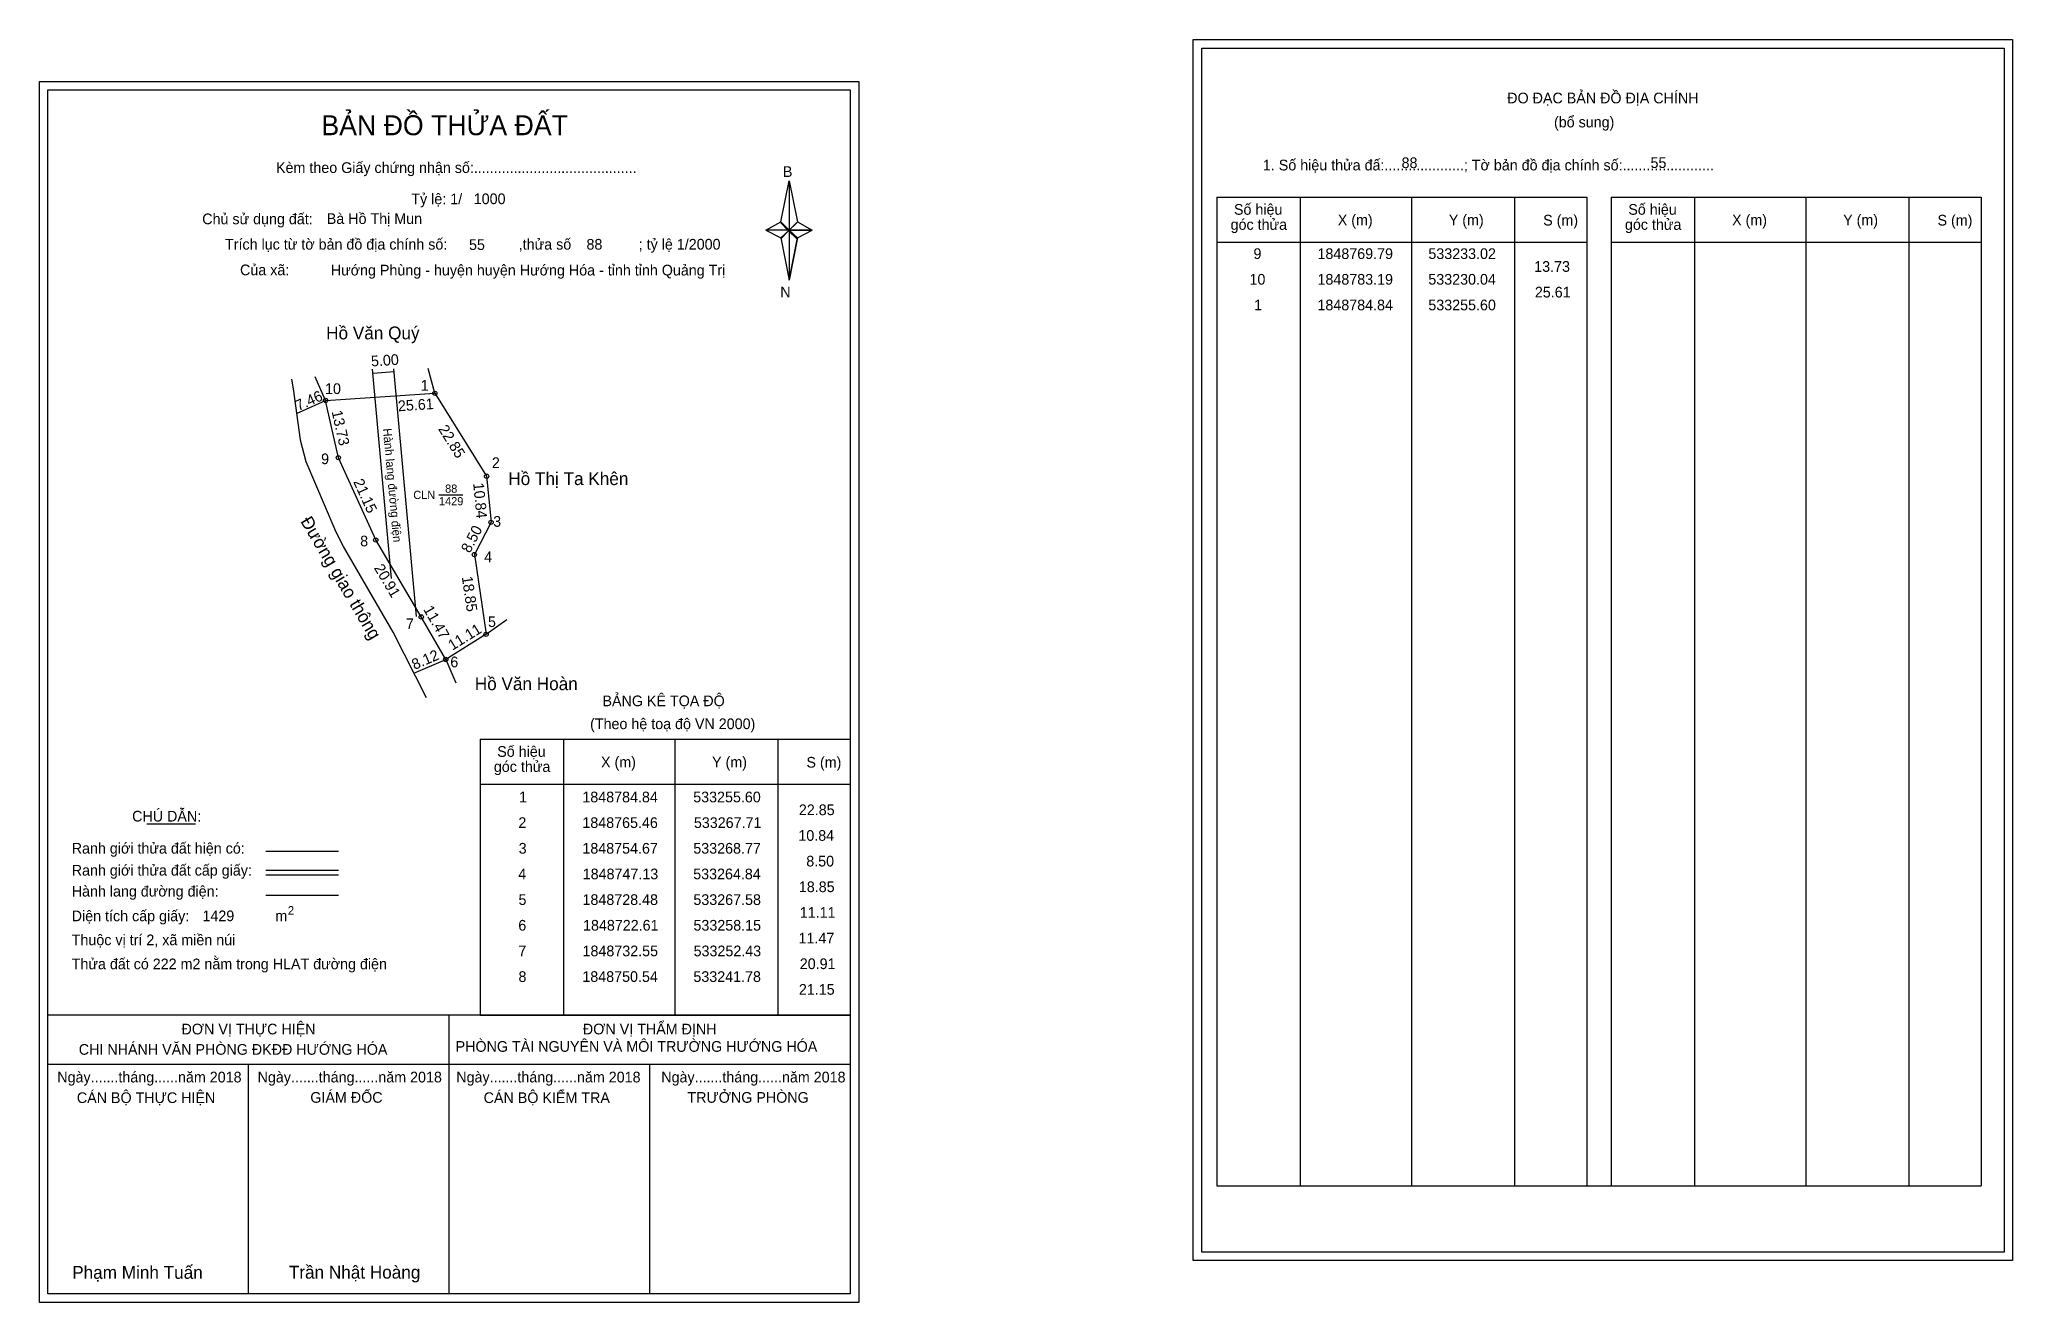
# Model space of a CAD drawing. Extents: x 533163 to 533625, y 1848572 to 1848868.
import ezdxf

# ---------------------------------------------------------------- set-up
doc = ezdxf.new("R2010")
doc.units = 0
for name, color, linetype in [('Level 1', 7, 'Continuous'), ('Level 10', 7, 'Continuous'), ('Level 11', 7, 'Continuous'), ('Level 13', 7, 'Continuous'), ('Level 23', 7, 'Continuous'), ('Level 27', 7, 'Continuous'), ('Level 3', 7, 'Continuous'), ('Level 36', 7, 'Continuous'), ('Level 49', 7, 'Continuous'), ('Level 5', 7, 'Continuous'), ('Level 53', 7, 'Continuous'), ('Level 55', 7, 'Continuous'), ('Level 59', 7, 'Continuous'), ('Level 6', 7, 'Continuous'), ('Level 63', 7, 'Continuous'), ('Level 9', 7, 'Continuous')]:
    doc.layers.add(name, color=color, linetype=linetype)

msp = doc.modelspace()

# ---------------------------------------------------------------- linework, layer by layer
at = {"layer": 'Level 1'}
for p, q in [((533435.02, 1848865.59), (533435.02, 1848865.59)), ((533165.1, 1848855.79), (533165.1, 1848855.79)), ((533336.52, 1848824.91), (533338.48, 1848834.55)), ((533338.48, 1848834.55), (533338.48, 1848823.03)), ((533338.48, 1848834.55), (533340.45, 1848824.91)), ((533438.56, 1848830.73), (533525.16, 1848830.73)), ((533458.15, 1848599.47), (533458.15, 1848830.73)), ((533484.22, 1848599.47), (533484.22, 1848830.73)), ((533508.19, 1848830.73), (533508.19, 1848599.47)), ((533525.16, 1848830.73), (533525.16, 1848599.47)), ((533530.81, 1848830.73), (533617.42, 1848830.73)), ((533550.4, 1848599.47), (533550.4, 1848830.73)), ((533576.48, 1848599.47), (533576.48, 1848830.73)), ((533600.45, 1848830.73), (533600.45, 1848599.47)), ((533617.42, 1848830.73), (533617.42, 1848599.47)), ((533333.07, 1848823.03), (533336.52, 1848824.91)), ((533336.52, 1848824.91), (533338.48, 1848823.03)), ((533338.34, 1848822.81), (533336.52, 1848824.69)), ((533340.31, 1848824.69), (533338.34, 1848822.81)), ((533338.34, 1848822.81), (533340.31, 1848824.69)), ((533340.45, 1848824.91), (533338.48, 1848823.03)), ((533338.48, 1848823.03), (533336.52, 1848821.19)), ((533338.34, 1848822.81), (533336.52, 1848820.97)), ((533336.52, 1848820.97), (533338.34, 1848822.81)), ((533336.52, 1848821.19), (533338.48, 1848811.33)), ((533340.31, 1848820.97), (533338.34, 1848822.81)), ((533338.48, 1848823.03), (533338.48, 1848811.33)), ((533338.48, 1848823.03), (533343.9, 1848823.03)), ((533338.48, 1848823.03), (533340.45, 1848821.19)), ((533340.45, 1848821.19), (533338.48, 1848811.33)), ((533340.45, 1848821.19), (533343.9, 1848823.03)), ((533438.56, 1848820.21), (533525.16, 1848820.21)), ((533530.81, 1848820.21), (533617.42, 1848820.21)), ((533266.19, 1848703.97), (533352.79, 1848703.97)), ((533285.78, 1848639.44), (533285.78, 1848703.97)), ((533311.85, 1848639.44), (533311.85, 1848703.97)), ((533335.82, 1848703.97), (533335.82, 1848639.44)), ((533266.19, 1848693.44), (533352.79, 1848693.44)), ((533188.21, 1848684.2), (533199.61, 1848684.2)), ((533216.07, 1848677.8), (533233.09, 1848677.8)), ((533216.07, 1848673.35), (533233.09, 1848673.35)), ((533216.07, 1848672.25), (533233.09, 1848672.25)), ((533216.07, 1848667.47), (533233.09, 1848667.47)), ((533271.92, 1848639.44), (533165.09, 1848639.44)), ((533352.79, 1848639.44), (533247.95, 1848639.44)), ((533258.94, 1848574.22), (533258.94, 1848639.44)), ((533266.19, 1848639.44), (533352.79, 1848639.44)), ((533352.79, 1848627.89), (533165.09, 1848627.89)), ((533212.02, 1848574.22), (533212.02, 1848627.89)), ((533305.87, 1848574.22), (533305.87, 1848627.89)), ((533438.56, 1848599.47), (533617.42, 1848599.47)), ((533622.72, 1848584.01), (533622.72, 1848584.01)), ((533352.79, 1848574.22), (533352.79, 1848574.22))]:
    msp.add_line(p, q, dxfattribs=at)
for points in [[(533336.52, 1848824.91), (533338.48, 1848834.55), (533338.48, 1848823.03)], [(533338.48, 1848823.03), (533340.45, 1848824.91), (533343.9, 1848823.03)], [(533333.07, 1848823.03), (533336.52, 1848821.19), (533338.48, 1848823.03)], [(533338.48, 1848823.03), (533338.48, 1848811.33), (533340.45, 1848821.19)]]:
    msp.add_lwpolyline(points, close=True, dxfattribs=at)
at = {"layer": 'Level 10'}
msp.add_lwpolyline([(533230.04, 1848783.19), (533255.6, 1848784.84), (533267.71, 1848765.46), (533268.77, 1848754.67), (533264.84, 1848747.13), (533267.58, 1848728.48), (533258.15, 1848722.61), (533252.43, 1848732.55), (533241.78, 1848750.54), (533233.02, 1848769.79)], close=True, dxfattribs=at)
for points in [[(533245.86, 1848728.99), (533234.2, 1848749.04), (533232.19, 1848753.01)], [(533253.62, 1848713.59), (533245.86, 1848728.99)]]:
    msp.add_lwpolyline(points, dxfattribs=at)
at = {"layer": 'Level 11'}
for centre in [(533230.04, 1848783.19), (533230.04, 1848783.19), (533255.6, 1848784.84), (533233.02, 1848769.79), (533267.71, 1848765.46), (533268.77, 1848754.67), (533241.78, 1848750.54), (533264.84, 1848747.13), (533252.43, 1848732.55), (533267.58, 1848728.48), (533258.15, 1848722.61)]:
    msp.add_circle(centre, 0.5, dxfattribs=at)
at = {"layer": 'Level 23'}
for points in [[(533222.05, 1848788.18), (533222.43, 1848785.87), (533224.1, 1848774)], [(533224.1, 1848774), (533225.43, 1848768.88), (533232.19, 1848753.01)]]:
    msp.add_lwpolyline(points, dxfattribs=at)
at = {"layer": 'Level 27'}
for p, q in [((533230.04, 1848783.19), (533227.58, 1848788.66)), ((533255.6, 1848784.84), (533254, 1848790.62)), ((533267.58, 1848728.48), (533272.46, 1848731.97)), ((533258.15, 1848722.61), (533260.53, 1848717.1))]:
    msp.add_line(p, q, dxfattribs=at)
at = {"layer": 'Level 3'}
for p, q in [((533438.56, 1848830.73), (533438.56, 1848599.47)), ((533530.81, 1848830.73), (533530.81, 1848599.47)), ((533266.19, 1848703.97), (533266.19, 1848639.44))]:
    msp.add_line(p, q, dxfattribs=at)
at = {"layer": 'Level 5'}
for p, q in [((533246.06, 1848789.9), (533241.08, 1848789.45)), ((533223.24, 1848780.13), (533230.04, 1848783.19)), ((533250.69, 1848719.39), (533258.15, 1848722.61))]:
    msp.add_line(p, q, dxfattribs=at)
at = {"layer": 'Level 59'}
for points in [[(533245.47, 1848741.53), (533240.99, 1848790.45)], [(533251.3, 1848732.63), (533246, 1848790.58)]]:
    msp.add_lwpolyline(points, dxfattribs=at)
at = {"layer": 'Level 63'}
for points in [[(533433.03, 1848867.59), (533624.73, 1848867.59), (533624.73, 1848582.01), (533433.03, 1848582.01)], [(533435.03, 1848865.59), (533622.73, 1848865.59), (533622.73, 1848584.01), (533435.03, 1848584.01)], [(533163.09, 1848857.79), (533354.79, 1848857.79), (533354.79, 1848572.22), (533163.09, 1848572.22)], [(533165.09, 1848855.79), (533352.79, 1848855.79), (533352.79, 1848574.22), (533165.09, 1848574.22)]]:
    msp.add_lwpolyline(points, close=True, dxfattribs=at)
at = {"layer": 'Level 9'}
msp.add_line((533256.56, 1848761.08), (533262.12, 1848761.08), dxfattribs=at)

# ---------------------------------------------------------------- texts
at = {"layer": 'Level 1'}
for s, height, p in [('ĐO ĐẠC BẢN ĐỒ ĐỊA CHÍNH', 2.5, (533506.5, 1848852.65)), ('BẢN ĐỒ THỬA ĐẤT', 4.6657, (533229.06, 1848845.2)), ('(bổ sung)', 2.5, (533517.44, 1848847.03)), ('Kèm theo Giấy chứng nhận số:.........................................', 2.5, (533218.44, 1848836.37)), ('B', 2.5, (533337.03, 1848835.43)), ('1. Số hiệu thửa đấ:....................; Tờ bản đồ địa chính số:.......................', 2.5, (533449.33, 1848836.97)), ('Số hiệu', 2.5, (533442.57, 1848826.6)), ('Số hiệu', 2.5, (533534.83, 1848826.6)), ('Chủ sử dụng đất:', 2.5, (533201.18, 1848824.38)), ('góc thửa', 2.5, (533441.78, 1848823.07)), ('X (m)', 2.5, (533466.85, 1848824.13)), ('Y (m)', 2.5, (533492.83, 1848824.13)), ('S (m)', 2.5, (533514.91, 1848824.08)), ('góc thửa', 2.5, (533534.04, 1848823.07)), ('X (m)', 2.5, (533559.11, 1848824.13)), ('Y (m)', 2.5, (533585.09, 1848824.13)), ('S (m)', 2.5, (533607.17, 1848824.08)), ('Trích lục từ tờ bản đồ địa chính số:                  ,thửa số                 ; tỷ lệ 1/2000', 2.5, (533206.51, 1848818.45)), ('Của xã:', 2.5, (533210.02, 1848812.45)), ('N', 2.5, (533336.43, 1848807.26)), ('BẢNG KÊ TỌA ĐỘ', 2.5, (533294.82, 1848711.67)), ('(Theo hệ toạ độ VN 2000)', 2.5, (533291.92, 1848706.31)), ('góc thửa', 2.5, (533269.41, 1848696.3)), ('Số hiệu', 2.5, (533270.2, 1848699.83)), ('X (m)', 2.5, (533294.48, 1848697.36)), ('Y (m)', 2.5, (533320.46, 1848697.36)), ('S (m)', 2.5, (533342.54, 1848697.31)), ('CHÚ DẪN:', 2.5, (533184.77, 1848684.7)), ('Ranh giới thửa đất hiện có:', 2.5, (533170.64, 1848677.2)), ('Ranh giới thửa đất cấp giấy:', 2.5, (533170.64, 1848672.06)), ('Hành lang đường điện:', 2.5, (533170.64, 1848667.16)), ('Diện tích cấp giấy:', 2.5, (533170.64, 1848661.38)), ('m', 2.5, (533218.29, 1848661.4)), ('2', 2, (533221.19, 1848662.91)), ('Thuộc vị trí 2, xã miền núi', 2.5, (533170.64, 1848655.78)), ('Thửa đất có 222 m2 nằm trong HLAT đường điện', 2.5, (533170.64, 1848650.15)), ('ĐƠN VỊ THỰC HIỆN', 2.5, (533196.33, 1848634.92)), ('ĐƠN VỊ THẨM ĐỊNH', 2.5, (533290.23, 1848634.92)), ('CHI NHÁNH VĂN PHÒNG ĐKĐĐ HƯỚNG HÓA', 2.5, (533172.29, 1848630.16)), ('PHÒNG TÀI NGUYÊN VÀ MÔI TRƯỜNG HƯỚNG HÓA', 2.5, (533260.46, 1848630.85)), ('Ngày.......tháng......năm 2018', 2.5, (533167.26, 1848623.69)), ('Ngày.......tháng......năm 2018', 2.5, (533214.13, 1848623.69)), ('Ngày.......tháng......năm 2018', 2.5, (533260.61, 1848623.69)), ('Ngày.......tháng......năm 2018', 2.5, (533308.57, 1848623.69)), ('CÁN BỘ THỰC HIỆN', 2.5, (533171.84, 1848618.87)), ('GIÁM ĐỐC', 2.5, (533226.47, 1848618.93)), ('CÁN BỘ KIỂM TRA', 2.5, (533267.02, 1848618.87)), ('TRƯỞNG PHÒNG', 2.5, (533314.7, 1848618.93)), ('Phạm Minh Tuấn', 3, (533170.75, 1848577.76)), ('Trần Nhật Hoàng', 3, (533221.44, 1848577.81))]:
    msp.add_text(s, height=height, dxfattribs=at).set_placement(p)
at = {"layer": 'Level 11'}
msp.add_text('Tỷ lệ: 1/', height=2.5, dxfattribs=at).set_placement((533250.1, 1848829.06))
at = {"layer": 'Level 13'}
for s, p in [('88', (533258, 1848761.59)), ('CLN', (533250.55, 1848760.12)), ('1429', (533256.56, 1848758.65))]:
    msp.add_text(s, height=1.92, dxfattribs=at).set_placement(p)
at = {"layer": 'Level 36'}
for s, p in [('Hồ Văn Quý', (533230.17, 1848797.46)), ('Hồ Thị Ta Khên', (533272.79, 1848763.39)), ('Hồ Văn Hoàn', (533264.95, 1848715.43))]:
    msp.add_text(s, height=3, dxfattribs=at).set_placement(p)
at = {"layer": 'Level 49'}
for s, height, rotation, p in [('5.00', 2.5, 3.6935, (533240.74, 1848791.11)), ('25.61', 2.5, 3.6935, (533247.05, 1848780.63)), ('13.73', 2.5, 282.5379, (533231.44, 1848780.57)), ('22.85', 2.5, 302.0001, (533256.31, 1848776.5)), ('21.15', 2.5, 294.4686, (533236.46, 1848764.17)), ('10.84', 2.5, 275.6107, (533264.56, 1848763.81)), ('Đường giao thông', 3, 300.6253, (533224.06, 1848754.93)), ('8.50', 2.5, 62.4706, (533263.8, 1848747.32)), ('20.91', 2.5, 300.6253, (533241.28, 1848744.01)), ('18.85', 2.5, 278.3579, (533261.9, 1848741.91)), ('11.47', 2.5, 299.9184, (533252.81, 1848734.33)), ('11.11', 2.5, 31.9015, (533259.69, 1848724.61))]:
    msp.add_text(s, height=height, rotation=rotation, dxfattribs=at).set_placement(p)
at = {"layer": 'Level 5'}
for s, height, rotation, p in [('7.46', 2.5, 24.2083, (533223.67, 1848780.66)), ('Hành lang đường điện', 2, 275.2324, (533243.44, 1848776.57)), ('8.12', 2.5, 23.3615, (533250.85, 1848720.14))]:
    msp.add_text(s, height=height, rotation=rotation, dxfattribs=at).set_placement(p)
at = {"layer": 'Level 53'}
for s, p in [('9', (533447.13, 1848816.25)), ('1848769.79', (533462.11, 1848816.25)), ('533233.02', (533488.05, 1848816.25)), ('13.73', (533512.82, 1848813.25)), ('10', (533446.2, 1848810.25)), ('1848783.19', (533462.11, 1848810.25)), ('533230.04', (533488.04, 1848810.25)), ('25.61', (533512.97, 1848807.25)), ('1', (533447.28, 1848804.25)), ('1848784.84', (533462.1, 1848804.25)), ('533255.60', (533488.04, 1848804.25)), ('1', (533275.29, 1848689.19)), ('1848784.84', (533290.11, 1848689.19)), ('533255.60', (533316.05, 1848689.19)), ('2', (533275.14, 1848683.19)), ('1848765.46', (533290.11, 1848683.19)), ('533267.71', (533316.21, 1848683.19)), ('22.85', (533340.77, 1848686.19)), ('10.84', (533340.65, 1848680.19)), ('3', (533275.21, 1848677.19)), ('1848754.67', (533290.12, 1848677.19)), ('533268.77', (533316.07, 1848677.19)), ('8.50', (533342.5, 1848674.19)), ('4', (533275.12, 1848671.19)), ('1848747.13', (533290.2, 1848671.19)), ('533264.84', (533316.05, 1848671.19)), ('5', (533275.18, 1848665.19)), ('1848728.48', (533290.15, 1848665.19)), ('533267.58', (533316.09, 1848665.19)), ('18.85', (533340.77, 1848668.19)), ('11.11', (533340.98, 1848662.19)), ('6', (533275.13, 1848659.19)), ('1848722.61', (533290.27, 1848659.19)), ('533258.15', (533316.11, 1848659.19)), ('11.47', (533340.69, 1848656.19)), ('7', (533275.14, 1848653.19)), ('1848732.55', (533290.16, 1848653.19)), ('533252.43', (533316.14, 1848653.19)), ('20.91', (533340.98, 1848650.19)), ('8', (533275.17, 1848647.19)), ('1848750.54', (533290.11, 1848647.19)), ('533241.78', (533316.09, 1848647.19)), ('21.15', (533340.77, 1848644.19))]:
    msp.add_text(s, height=2.5, dxfattribs=at).set_placement(p)
at = {"layer": 'Level 55'}
for s, height, p in [('10', 0.4, (533229.76, 1848783.19)), ('0', 0.11, (533230, 1848783.08)), ('0', 0.11, (533230, 1848783.08)), ('1', 0.4, (533255.49, 1848784.84)), ('82', 0.11, (533255.52, 1848784.73)), ('82', 0.11, (533255.52, 1848784.73)), ('0', 0.11, (533255.56, 1848784.73)), ('0', 0.11, (533255.56, 1848784.73)), ('9', 0.4, (533232.88, 1848769.79)), ('0', 0.11, (533232.98, 1848769.68)), ('2', 0.4, (533267.57, 1848765.46)), ('82', 0.11, (533267.63, 1848765.35)), ('82', 0.11, (533267.63, 1848765.35)), ('3', 0.4, (533268.65, 1848754.67)), ('82', 0.11, (533268.69, 1848754.56)), ('82', 0.11, (533268.69, 1848754.56)), ('8', 0.4, (533241.65, 1848750.54)), ('0', 0.11, (533241.74, 1848750.43)), ('4', 0.4, (533264.7, 1848747.13)), ('82', 0.11, (533264.76, 1848747.02)), ('82', 0.11, (533264.76, 1848747.02)), ('7', 0.4, (533252.3, 1848732.55)), ('0', 0.11, (533252.39, 1848732.44)), ('5', 0.4, (533267.45, 1848728.48)), ('82', 0.11, (533267.5, 1848728.37)), ('92', 0.11, (533267.5, 1848728.37)), ('82', 0.11, (533267.5, 1848728.37)), ('6', 0.4, (533258.01, 1848722.61)), ('92', 0.11, (533258.07, 1848722.5)), ('0', 0.11, (533258.11, 1848722.5))]:
    msp.add_text(s, height=height, dxfattribs=at).set_placement(p)
at = {"layer": 'Level 6'}
for s, p in [('88', (533481.78, 1848837.51)), ('55', (533540.03, 1848837.53)), ('1000', (533264.7, 1848829.08)), ('Bà Hồ Thị Mun', (533230.32, 1848824.44)), ('55', (533263.59, 1848818.36)), ('88', (533291.08, 1848818.44)), (' Hướng Phùng - huyện huyện Hướng Hóa - tỉnh tỉnh Quảng Trị', (533230.33, 1848812.4)), ('1429', (533201.23, 1848661.39))]:
    msp.add_text(s, height=2.5, dxfattribs=at).set_placement(p)
at = {"layer": 'Level 9'}
for s, p in [('10', (533229.91, 1848784.68)), ('1', (533252.29, 1848785.44)), ('9', (533228.99, 1848768.27)), ('2', (533268.94, 1848767.36)), ('3', (533269.25, 1848753.63)), ('8', (533238.13, 1848749.05)), ('4', (533267.14, 1848745.35)), ('7', (533248.83, 1848729.69)), ('5', (533268.03, 1848730.18)), ('6', (533259.22, 1848720.77))]:
    msp.add_text(s, height=2.5, dxfattribs=at).set_placement(p)

doc.saveas('drawing.dxf')
